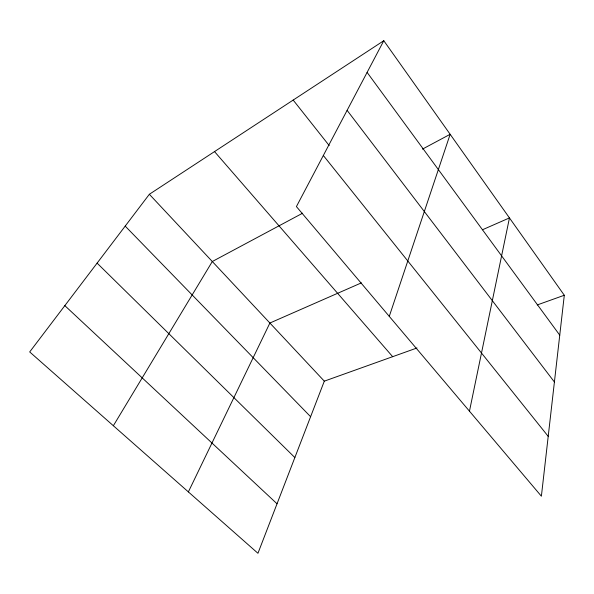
<?xml version="1.0" encoding="UTF-8"?>
<svg xmlns="http://www.w3.org/2000/svg" width="594" height="594" viewBox="0 0 594 594"><rect width="100%" height="100%" fill="white"/><g stroke="black" fill="none" stroke-linecap="round" stroke-linejoin="round"><path stroke-width="0.89" d="M564.3 295.255L541.386 496.205L296.413 206.593L383.791 40.711L564.3 295.255L537.221 304.945M469.46 411.174L509.459 217.916L482.417 229.781M389.27 316.372L450.155 134.296L422.46 149.109M416.995 347.973L324.309 381.148L257.952 553.289L29.7 351.938L149.354 194.283L383.791 40.711M188.372 491.906L269.891 323.025L361.367 282.885M113.357 425.735L212.303 261.516L302.658 213.187M64.835 305.643L277.042 503.779M97.104 263.127L294.854 457.551M125.2 226.106L310.603 416.706M149.354 194.283L324.309 381.148M214.523 151.589L392.671 356.682M323.336 155.487L548.21 436.36M293.176 100.067L329.187 145.552M347.111 110.35L554.41 382.009M367.107 72.394L559.748 335.165"/></g></svg>
